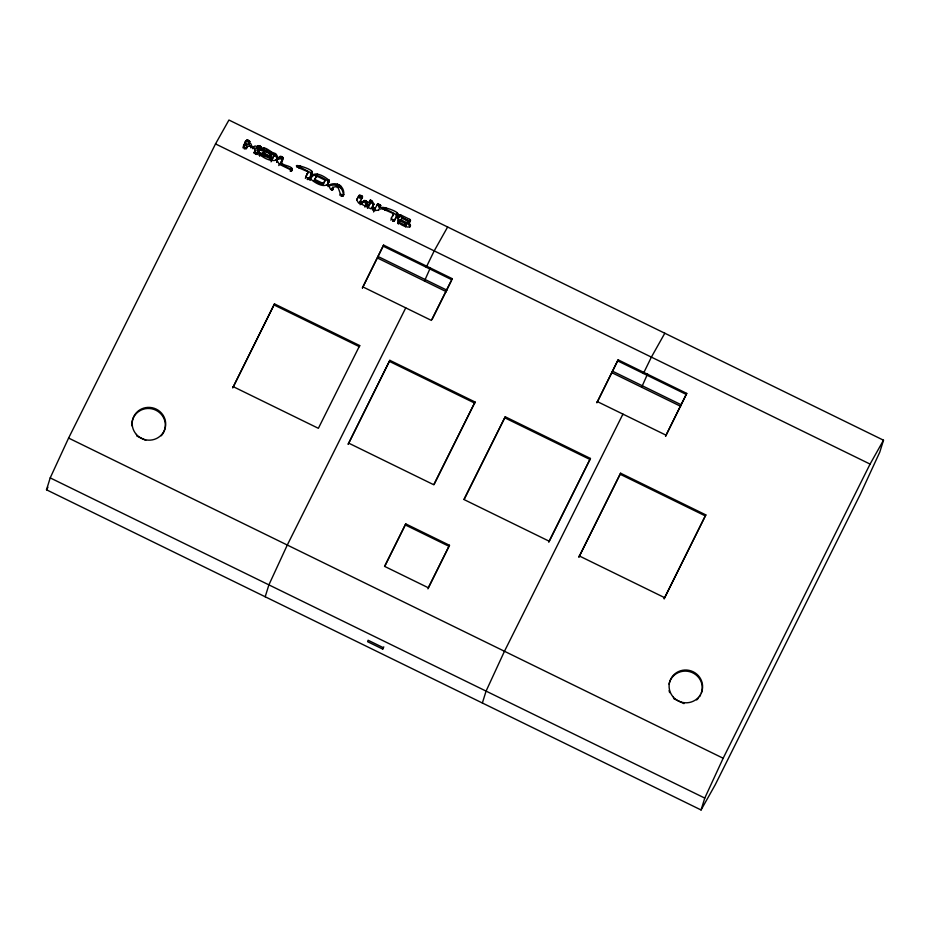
<?xml version="1.0" encoding="UTF-8"?>
<svg xmlns="http://www.w3.org/2000/svg" width="930" height="930" viewBox="0 0 930 930"><rect width="100%" height="100%" fill="white"/><g stroke="black" fill="none" stroke-linecap="round" stroke-linejoin="round"><path stroke-width="1.4" d="M251.705 145.801C250.356 149.986 253.181 143.011 249.252 143.115C251.379 139.384 244.265 139.163 244.869 143.383M361.886 198.555L362.526 196.858L361.91 195.928L358.934 195.544L356.678 199.787L358.294 202.589L370.826 208.773L373.953 204.135L372.337 201.333L370.373 199.996L368.757 203.089L369.768 201.287C372.674 202.391 374.825 206.355 371.651 208.704M362.526 196.858L359.887 202.112L361.956 204.042C363.723 196.695 370.524 202.566 364.851 207.065M261.9 150.056C263.783 143.929 271.455 153.566 274.803 153.229C277.396 154.682 278.721 158.158 275.78 160.216C264.98 162.959 248.357 145.173 271.072 157.995L272.711 157.879L273.78 155.973L272.943 154.647L263.783 150.172L262.551 148.393M291.741 170.853C294.415 165.854 283.79 166.052 281.976 163.32L281.093 161.983C287.114 154.787 276.617 154.578 276.687 162.25C276.629 154.566 286.824 158.019 280.5 163.285L281.372 164.622L290.509 169.086L291.788 170.481M263.271 152.043C263.841 154.543 269.491 157.623 271.211 155.473C269.537 153.357 263.492 149.195 262.62 153.764M405.457 226.908L406.677 224.269L405.864 222.956L398.889 219.538L397.633 217.771M260.598 149.032L261.26 147.312L259.947 145.964L257.982 145.719L257.133 146.963C254.704 143.685 250.902 150.242 253.367 146.615M261.26 147.312L259.865 150.323M311.643 173.991L312.294 172.271C313.201 168.714 287.056 161.646 299.96 168.307L308.202 171.887L307.005 174.468M312.294 172.271L308.748 179.176M329.313 180.594C327.325 190.697 314.561 182.792 310.597 178.944C312.62 168.853 325.337 176.781 329.313 180.594L328.116 183.187M367.176 202.147L365.455 205.774L368.082 207.053L369.57 204.414M380.126 207.53L380.568 205.344L377.778 203.612L374.697 209.32L372.988 209.483L373.581 208.192L375.301 208.029L374.697 209.32M380.789 205.809L378.487 210.447M392.53 216.306L393.716 213.714L385.473 210.133C372.535 203.531 398.714 210.482 397.819 214.109L394.274 221.015M397.819 214.109L393.925 221.294M409.816 222.026L410.479 220.305L409.793 219.364L400.632 214.877L399.086 215.19L397.517 218.201M391.309 218.015L391.937 219.364L394.529 220.003M406.677 224.269C395.541 216.946 396.18 224.479 407.41 227.013C415.722 227.838 404.527 217.167 401.667 218.585L400.47 221.177M258.412 152.904L259.086 151.253L257.424 149.207L256.831 150.497L258.482 152.543M259.086 151.253L257.691 154.206M409.816 226.967L410.479 225.304M277.593 156.996L275.931 160.379M46.5 489.796L50.208 477.892L68.599 438.065L215.516 143.918L228.943 120.028L883.5 440.204L879.792 452.108L860.355 494.214L715.251 784.722L701.057 809.972L46.5 489.796L47.918 487.262M274.49 303.901L232.826 387.729L274.49 303.901L359.701 345.576L359.352 346.681L274.141 304.994M265.19 596.769L268.898 584.865L287.289 545.038L405.747 307.865M383.602 245.113L362.421 287.94L383.602 245.113L452.224 278.675L451.887 279.779L383.265 246.206M389.856 360.329L348.204 444.168L389.856 360.329L475.079 402.016L434.054 484.553M426.242 267.236L434.205 250.891L447.632 227.001M424.487 281L430.404 267.677M384.846 566.172L405.759 523.892L449.492 545.282L427.94 588.853M382.718 649.082L383.172 647.617L368.094 640.247L367.629 641.712L382.718 649.082L383.811 646.885M464.221 499.305L505.234 416.768L590.445 458.455L548.793 542.283M482.368 702.999L486.076 691.106L504.467 651.267L622.926 414.106L622.577 415.199M618.125 359.829L596.944 402.655L618.125 359.829L686.747 393.402L665.566 436.228L686.747 393.402M620.612 473.207L578.948 557.035L620.612 473.207L705.823 514.895L664.16 598.722L705.823 514.895M643.421 373.465L651.384 357.12L664.811 333.231M641.665 387.24L647.582 373.918M701.057 809.972L704.766 798.08L723.156 758.241L870.073 464.093L883.5 440.204M243.776 145.347L244.369 144.057L247.113 144.162L246.52 145.452L243.486 145.603M242.916 147.8L244.369 144.057M244.253 145.22L245.474 142.092M244.939 143.022L246.613 140.139M246.008 141.441L247.148 140.046M246.543 141.337L247.81 140.128M244.009 148.672L244.613 147.37L243.509 146.498M251.112 147.103L248.659 144.406L249.275 143.046L247.938 141.686L248.543 140.384M244.695 148.928L247.427 146.37L251.67 146.243M248.647 142.116L249.252 140.814M245.927 148.951L246.531 147.661M247.427 146.37L246.287 148.626L246.822 147.672M249.089 142.592L249.693 141.29M248.659 144.406L249.868 141.755M250.635 147.789L251.24 146.498M252.425 148.661L252.995 146.894M254.076 152.939L255.297 150.23L253.018 147.37M252.762 147.905L256.529 148.254L257.668 146.01M254.32 153.415L255.297 150.23M256.529 148.254L257.982 145.719M257.378 147.021L258.482 145.591M257.889 146.894L259.156 145.661M255.413 154.252L256.017 152.95L254.913 152.125M258.749 148.556L259.947 145.964M256.145 154.519L256.75 153.218L258.284 152.904M259.4 148.963L260.598 146.37M257.354 154.485L257.947 153.194M258.319 152.102L260.47 149.032M260.656 148.602L261.039 146.835M259.586 150.579L260.179 149.288M259.644 153.566C257.994 155.624 269.281 156.519 270.479 159.286L272.118 159.181L273.188 157.263M258.97 155.275L259.947 153.322M259.9 154.496L260.493 153.206M261.69 150.695L262.888 148.103M262.109 150.555L262.713 149.265M259.656 156.24L260.249 154.938M260.586 154.543L261.179 153.252M262.225 150.59L263.423 148.01M262.899 150.672L264.097 148.091M262.679 153.345L263.608 151.764M262.83 154.241L263.423 152.939M263.016 153.055L264.143 151.66M263.62 154.334L264.818 151.741M269.351 157.135L270.549 154.543M271.211 155.473L270.607 156.763L270.99 155.008M270.549 157.193L271.142 155.903M270.479 159.286L271.072 157.995M271.06 161.808L271.665 160.518M272.118 159.181L273.78 155.973M274.315 156.263L275.513 153.671M278.372 159.309L279.907 156.426M280.442 156.333L278.709 159.018M279.918 158.995L281.116 156.414M281.244 157.972L281.837 156.67M281.29 159.669L282.488 157.089M278.779 165.575L279.372 164.285L277.291 160.96M281.755 160.134L282.953 157.554M280.5 163.285L281.093 161.983M282.569 159.297L283.162 158.007M281.372 164.622L281.976 163.32M290.195 171.167L290.799 169.876L292.334 169.562M290.544 170.783L291.741 168.202M290.858 171.248L291.462 169.958M290.974 171.283L292.171 168.702M291.392 171.143L292.38 169.19M299.042 168.365L300.239 165.773M305.354 178.351L308.202 171.887M307.214 179.49L307.807 178.2L309.353 177.886M307.877 179.571L308.469 178.269M310.446 173.933L311.643 171.341M308.411 179.467L309.004 178.165M311.701 173.573L312.085 171.806M310.004 180.234L310.597 178.944M311.655 177.235L313.131 174.387M314.108 180.641L316.177 176.712L317.804 176.584L325.221 180.211L324.617 181.501L323.14 184.14L321.513 184.268L314.108 180.641L316.177 176.712M316.06 176.688L317.246 174.096M321.513 184.268L322.106 182.966L323.733 182.838L325.221 180.211M323.14 184.14L323.733 182.838M327.023 185.233L328.65 182.315L328.058 180.955L328.65 179.664M327.906 182.722L329.092 180.129M328.557 185.279L327.965 186.57C335.288 182.408 343.961 187 343.193 195.893L343.786 194.603C344.553 185.709 335.881 181.118 328.557 185.279L330.382 188.941L332.347 190.278L333.37 188.476L332.568 187.337L337.73 186.326L340.368 193.87L342.228 195.044L343.786 194.603M331.371 189.929L332.568 187.337M333.37 188.476L332.766 189.767L331.975 188.627M336.823 185.361L337.427 184.059M337.137 187.628L338.66 184.5M339.194 186.453L339.787 185.163M340.066 187.163L340.671 185.861M340.706 187.895L341.298 186.605M339.776 195.172L340.368 193.87M340.915 196.067L341.519 194.777M341.636 196.335L342.228 195.044M342.868 196.288L343.461 194.986M356.69 199.741L359.271 195.254M358.678 196.544L359.805 195.149M359.282 197.823L360.48 195.23M360.003 198.09L361.2 195.498M361.933 198.148L361.305 197.23L361.91 195.928M361.154 198.985L362.34 196.404M359.282 203.403L360.48 200.822L362.549 202.752L363.618 200.857M360.084 204.716L361.27 202.124M361.956 204.042L362.549 202.752M363.014 202.159L363.956 200.566M363.363 201.857L364.49 200.462M363.897 201.752L365.153 200.543M366.583 203.449L365.269 202.101L365.874 200.81M365.327 203.81L366.525 201.217M366.374 202.972L366.966 201.682M369.175 202.577L370.373 199.996M367.478 208.355L370.163 203.112L369.35 201.798M370.651 201.717L371.175 200.38M368.966 205.704L370.163 203.112M370.686 203.414L371.884 200.834M373.349 205.437L373.953 204.135M374.616 209.355L375.209 208.064M373.546 211.97L374.139 210.668L378.545 210.122M377.778 203.612L377.185 204.902L380.184 207.111M378.87 205.763L379.475 204.472M378.928 207.471L380.126 204.879M379.975 206.634L380.568 205.344M380.812 209.39L381.66 207.878M384.567 210.192L385.752 207.611M390.879 220.178L391.472 218.887M392.727 221.328L393.332 220.026M393.39 221.398L393.995 220.108M395.959 215.76L397.156 213.179M397.215 215.4L397.598 213.644M398.238 217.481L399.435 214.9M398.772 217.388L399.97 214.795M397.645 220.433L398.238 219.131M399.435 217.469L400.632 214.877M397.691 223.13L398.354 221.421M397.761 222.723L398.691 221.131M398.098 222.433L399.237 221.038M398.366 224.095L398.97 222.793M398.633 222.328L399.9 221.119M410.421 220.724L408.863 221.026L402.109 217.818L401.074 219.887L407.793 223.27L409.886 226.595M405.271 224.246L405.864 222.956M407.793 223.27L408.863 221.026M408.607 221.945L409.793 219.364M408.933 222.41L409.526 221.108M409.061 222.421L410.246 219.829M409.479 222.305L410.479 220.305M359.701 345.576L318.374 428.312L233.163 386.624M452.224 278.675L431.381 320.408L362.758 286.835M432.311 318.978L451.248 281.034M405.759 523.892L384.555 566.358L428.288 587.748L449.492 545.282M475.079 402.016L433.752 484.751L348.541 443.064M505.234 416.768L463.919 499.503L549.13 541.19L590.445 458.455M254.157 152.474L254.704 151.52M305.796 176.398L307.609 173.178M310.062 179.827C312.364 170.144 323.663 178.723 328.058 180.955M373.581 208.192L372.581 209.971L374.139 210.668M391.309 218.236L393.716 213.714M401.667 218.585L402.109 217.818M406.073 225.572L399.307 222.41M261.958 149.695C267.119 149.16 274.699 153.066 277.001 158.286M398.493 216.481L400.76 216.434L409.874 221.596M296.972 167.156L300.413 167.342L311.48 173.096M382.486 208.994L385.927 209.18L397.005 214.935M257.424 149.207L259.703 149.416M263.55 152.95L270.398 156.298M359.213 196.451L361.305 197.23M247.217 141.418L247.938 141.686M256.017 152.95L256.75 153.218M290.799 169.876L279.372 164.285M307.807 178.2L305.947 177.06M364.56 201.833L365.269 202.101M258.563 146.963L260.447 148.137M244.613 147.37L245.299 147.638M314.7 179.351L322.106 182.966M366.048 204.472L368.675 205.763M215.516 143.918L870.073 464.093M617.787 360.933L686.41 394.494M378.045 256.494L446.946 290.195M612.417 371.14L681.248 404.806M377.754 258.145L446.458 291.753M611.928 372.698L680.597 406.282M597.281 401.562L665.903 435.124M389.519 361.433L474.73 403.12M504.897 417.872L590.108 459.548M620.275 474.312L705.486 515.987M579.297 555.942L664.508 597.618M405.41 524.985L449.155 546.387M136.71 435.938L145.754 440.355M673.622 698.57L683.969 703.626M68.599 438.065L723.156 758.241M50.208 477.892L704.766 798.08M263.283 154.706L263.922 155.112M245.636 142.534L247.113 144.162M131.874 425.8A16.798 16.356 17.3 0 1 153.869 409.386A16.798 16.356 17.3 0 1 161.262 435.786M700.581 694.884A16.798 16.356 17.3 0 1 699.5 696.733M698.174 698.418A16.798 16.356 17.3 0 1 696.64 699.93M669.67 692.641A16.798 16.356 17.3 0 1 669.088 690.572M669.042 684.166A16.798 16.356 17.3 0 1 689.735 671.704A16.798 16.356 17.3 0 1 701.406 692.908M136.396 434.473A16.798 16.356 17.3 0 0 164.843 429.172A16.798 16.356 17.3 0 0 145.545 407.666A16.798 16.356 17.3 0 0 136.396 434.473M673.32 697.116A16.798 16.356 17.3 0 0 701.755 691.815A16.798 16.356 17.3 0 0 682.469 670.298A16.798 16.356 17.3 0 0 673.32 697.116"/></g></svg>
